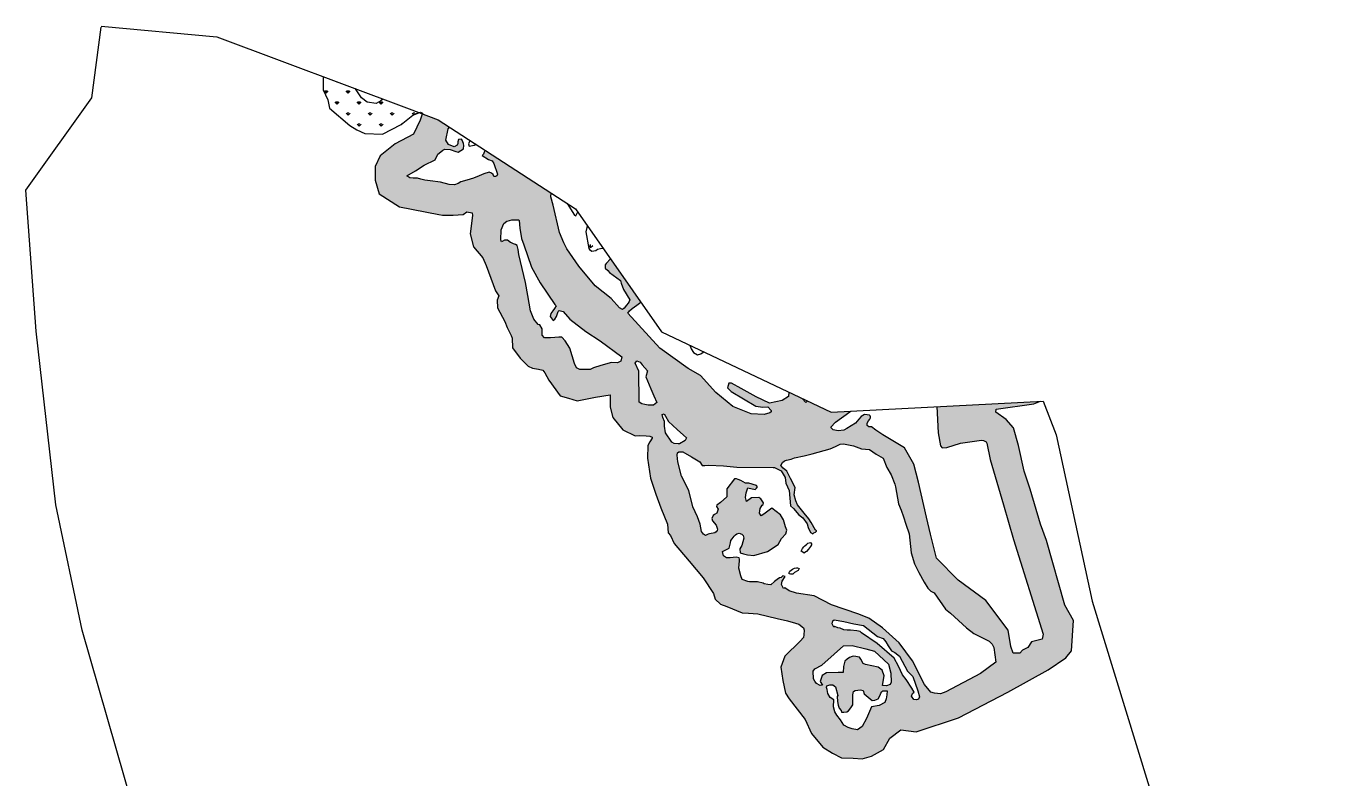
# Model space of a CAD drawing. Header units: metres. Extents: x 286358 to 288477, y 2008822 to 2012926.
# Drawn here: x 286358 to 288477, y 2011699 to 2012926 of the extents above; entities that cross this region are included whole.
import ezdxf

# ---------------------------------------------------------------- set-up
doc = ezdxf.new("R2010")
doc.units = ezdxf.units.M
doc.layers.add('MANGROOVE BUFFER ZONE', color=120, linetype='Continuous')
doc.layers.add('village', color=3, linetype='Continuous')

msp = doc.modelspace()

# ---------------------------------------------------------------- hatches: boundary and pattern name
at = {"layer": 'MANGROOVE BUFFER ZONE'}
h = msp.add_hatch(dxfattribs=at)
h.set_pattern_fill('GRASS', color=256)
h.paths.add_polyline_path([(286988.5, 2012780.7), (286999, 2012784.7), (286982.7, 2012790.8), (286940, 2012806.8), (286936.6, 2012803.9), (286928.7, 2012799.6), (286914.1, 2012801.7), (286905.1, 2012808.8), (286894.8, 2012823.8), (286842.3, 2012843.5), (286842.6, 2012821.8), (286850.2, 2012805.6), (286853, 2012792.2), (286885.8, 2012763.8), (286897.6, 2012756.8), (286910.4, 2012750.5), (286939.5, 2012749.9), (286969.4, 2012765.2)])
h = msp.add_hatch(dxfattribs=at)
h.set_pattern_fill('GRASS', color=256)
h.paths.add_polyline_path([(287285.6, 2012502.6), (287259.2, 2012534.5), (287239.4, 2012562.7), (287234.5, 2012572.9), (287227.6, 2012589.7), (287217.1, 2012633.8), (287213.7, 2012647.7), (287214, 2012653.8), (287106.7, 2012723.4), (287105, 2012720.5), (287103.8, 2012717.1), (287101.8, 2012714.9), (287111.9, 2012708.4), (287117.8, 2012706.5), (287120.9, 2012701.9), (287126.6, 2012684.5), (287125.6, 2012681.7), (287123.2, 2012680.7), (287120.8, 2012680.9), (287119.5, 2012683.7), (287117.1, 2012686), (287112.8, 2012687.5), (287104.3, 2012685.2), (287096.6, 2012681.9), (287087.6, 2012678), (287076.4, 2012674.9), (287066.9, 2012672.2), (287062.8, 2012669.3), (287056.7, 2012667.1), (287047.8, 2012667.6), (287034, 2012671.3), (287016.9, 2012673.9), (287008.2, 2012674.7), (287001.5, 2012676.4), (286996, 2012678.1), (286989.1, 2012678.2), (286983.6, 2012678.5), (286980.7, 2012680.8), (286979, 2012681.8), (286993.1, 2012690.1), (287007.4, 2012699.3), (287024.9, 2012707.6), (287029.3, 2012717.1), (287034.5, 2012720.8), (287037.6, 2012723.6), (287041, 2012725.2), (287049.5, 2012724.8), (287058.7, 2012721.3), (287062.4, 2012720.1), (287071.3, 2012725.7), (287071.5, 2012731.4), (287071, 2012734.3), (287070.2, 2012737.3), (287069.3, 2012739.7), (287068.2, 2012741.3), (287063, 2012741.2), (287062.1, 2012737), (287062, 2012734.5), (287061, 2012731.7), (287055.9, 2012729), (287047, 2012732.7), (287042.6, 2012739.8), (287046.1, 2012758.1), (287048.3, 2012761.3), (287030.1, 2012773), (287004.2, 2012782.7), (287000.6, 2012772.4), (286989.6, 2012749.9), (286959.8, 2012733.8), (286935.6, 2012714.4), (286927.5, 2012696.9), (286927.4, 2012674.6), (286934, 2012652.5), (286966.7, 2012631.5), (287030.8, 2012618.7), (287037, 2012617.6), (287054.5, 2012618), (287070.5, 2012619), (287076.7, 2012623.1), (287085.3, 2012621.8), (287086, 2012617.2), (287082.3, 2012587.5), (287087.6, 2012566.1), (287102.5, 2012548.5), (287107.9, 2012535.8), (287123.1, 2012494.4), (287128.6, 2012486.6), (287126.2, 2012479.1), (287126.8, 2012466.8), (287138.6, 2012444.3), (287142.5, 2012434.7), (287148.8, 2012421.6), (287150.4, 2012417.2), (287151.3, 2012401.5), (287163.8, 2012385), (287176.4, 2012371.8), (287183.8, 2012368.5), (287193.5, 2012366.9), (287200.6, 2012365.2), (287203.9, 2012360.7), (287210.4, 2012348.9), (287228.9, 2012323.5), (287242.4, 2012319.6), (287256.2, 2012315.2), (287286.3, 2012321.3), (287310.1, 2012325.3), (287310.4, 2012321.3), (287310.4, 2012304.8), (287314.4, 2012287.9), (287331, 2012267.9), (287350.9, 2012258.5), (287357.2, 2012258.8), (287368.9, 2012258.3), (287375.1, 2012257.9), (287378.8, 2012256.2), (287378.6, 2012254.6), (287375.1, 2012248.5), (287371.5, 2012242.3), (287370.8, 2012221.8), (287376, 2012189.5), (287384.7, 2012163.5), (287392.8, 2012141.1), (287403.6, 2012114.3), (287404.9, 2012100.5), (287408.5, 2012096.2), (287414.3, 2012083), (287438.8, 2012053.9), (287462, 2012027.1), (287478.6, 2012001.7), (287481.3, 2011992.3), (287490.1, 2011984.2), (287500.5, 2011980.2), (287525.4, 2011970.2), (287535.4, 2011969.6), (287551.1, 2011968.4), (287582.6, 2011960.6), (287599.1, 2011956.9), (287612.1, 2011953.1), (287617.9, 2011951.3), (287625.5, 2011945.6), (287626.2, 2011941.6), (287625.8, 2011934), (287625.4, 2011929.7), (287619.7, 2011923.9), (287594.7, 2011899.4), (287588.3, 2011881.5), (287591.5, 2011859.8), (287596, 2011839.2), (287601.7, 2011830), (287627.8, 2011796.5), (287638.5, 2011773.3), (287656.7, 2011750.9), (287672.6, 2011741.6), (287687.4, 2011733.9), (287706.4, 2011733), (287721, 2011732.4), (287736, 2011736.3), (287755.7, 2011747.4), (287765.9, 2011765.8), (287783.9, 2011779.3), (287809, 2011776.4), (287877.9, 2011799.1), (287958.1, 2011840.8), (288023.9, 2011877.3), (288052.7, 2011896.8), (288061.8, 2011908.1), (288065.1, 2011957.7), (288050.9, 2011982.6), (288021.1, 2012087.7), (288011.5, 2012114.3), (287994.4, 2012171.6), (287985, 2012201), (287975.8, 2012242.7), (287967.7, 2012271.5), (287955.4, 2012284.8), (287938.7, 2012297), (287939.2, 2012301.7), (288000.3, 2012310.4), (288011.6, 2012314.5), (287842.6, 2012305.6), (287844.7, 2012263), (287848.6, 2012242), (287851.4, 2012238.8), (287858.8, 2012239.1), (287881.3, 2012246.4), (287915.2, 2012251), (287918.6, 2012250.9), (287923.1, 2012248.4), (287923.9, 2012246.3), (287929.6, 2012220), (287951.3, 2012146.1), (287967.7, 2012089.3), (288015.7, 2011935), (288013.9, 2011927), (287996.7, 2011922.8), (287990.6, 2011913.5), (287982.2, 2011909), (287977.9, 2011904.4), (287973, 2011904.2), (287967.1, 2011904.2), (287963.2, 2011915.3), (287958.9, 2011942), (287922.3, 2011990.3), (287877.1, 2012023.1), (287842, 2012059.1), (287832, 2012098), (287825.9, 2012125.6), (287812.8, 2012182.7), (287804.9, 2012212), (287789.7, 2012238.7), (287754.7, 2012260), (287742.9, 2012267.4), (287736.1, 2012273.1), (287731.7, 2012272.8), (287728.8, 2012275.2), (287728.8, 2012278.9), (287731.3, 2012282.8), (287733.3, 2012285.2), (287734.6, 2012287.8), (287734.4, 2012289.3), (287734, 2012290.9), (287733, 2012291.7), (287729, 2012292.6), (287724.8, 2012292.8), (287719.4, 2012290), (287715.5, 2012285.6), (287710.1, 2012279), (287695.9, 2012270.4), (287691, 2012267.5), (287681.9, 2012266.4), (287673.5, 2012268), (287669.7, 2012272.3), (287677.3, 2012280.7), (287700.9, 2012297.2), (287703, 2012298.3), (287670.6, 2012296.6), (287632.3, 2012314.7), (287630.7, 2012314.1), (287628.9, 2012312.5), (287623.5, 2012318.9), (287601.1, 2012329.5), (287600.8, 2012322.4), (287590.6, 2012315.6), (287569.7, 2012311.7), (287547.9, 2012321.7), (287523.5, 2012335.5), (287507.8, 2012344), (287503.8, 2012344), (287501.6, 2012336.5), (287507.3, 2012330.6), (287547.6, 2012306.5), (287558.8, 2012305.1), (287567.3, 2012305.5), (287572.5, 2012299.7), (287572.3, 2012297.6), (287570.4, 2012295.6), (287561.4, 2012293.3), (287540.1, 2012294.3), (287510.3, 2012305.9), (287482.2, 2012329.1), (287457.2, 2012356.6), (287437.3, 2012367.9), (287391.3, 2012401.1), (287338.8, 2012457.9), (287341.6, 2012461.8), (287346.3, 2012465.7), (287353.9, 2012470.9), (287360.1, 2012476.1), (287310.7, 2012546.8), (287303.6, 2012539.1), (287302.1, 2012536.8), (287301.9, 2012531.2), (287306.2, 2012527.5), (287309.2, 2012524.3), (287327.2, 2012511.2), (287328.3, 2012506.7), (287331.9, 2012496.7), (287342.1, 2012479.6), (287341.3, 2012477), (287339.5, 2012474.2), (287336.9, 2012471.1), (287332.9, 2012466.5), (287330.3, 2012464.3), (287325.4, 2012466.7), (287311.9, 2012481.8)])
h.paths.add_polyline_path([(287233.8, 2012460.6), (287244.6, 2012448.4), (287270.8, 2012428), (287293.8, 2012412.8), (287329.2, 2012386.8), (287327.5, 2012379.8), (287322.1, 2012377.1), (287312.2, 2012377.7), (287295, 2012372.8), (287282.8, 2012369), (287277.6, 2012366.4), (287260.9, 2012366.6), (287255.6, 2012369.3), (287252.2, 2012376), (287244.5, 2012401.1), (287236.9, 2012413), (287231.4, 2012418.9), (287226.5, 2012418.9), (287220.2, 2012418.3), (287213.1, 2012417.9), (287203.3, 2012417.9), (287199.6, 2012422.2), (287199.6, 2012432.6), (287195.4, 2012438.9), (287192.8, 2012439.7), (287185.7, 2012448.4), (287180.3, 2012461.8), (287176.1, 2012487), (287172.4, 2012508.2), (287161.5, 2012553.9), (287160.4, 2012561.7), (287158.5, 2012568.4), (287155.8, 2012570.1), (287152.6, 2012570.9), (287148.2, 2012573), (287147.6, 2012573), (287143.1, 2012577), (287138.3, 2012577), (287134.4, 2012574.6), (287133.1, 2012574.1), (287132.2, 2012577.5), (287132.7, 2012593.9), (287136.9, 2012603.9), (287142.1, 2012607.7), (287146, 2012609.1), (287149.8, 2012609.9), (287157.2, 2012610.2), (287161.4, 2012610.2), (287162.2, 2012609.1), (287162.9, 2012596.6), (287165.7, 2012579.7), (287169.6, 2012569.6), (287182.2, 2012533), (287196.2, 2012507.6), (287219.8, 2012472.2), (287222.3, 2012470.3), (287219.7, 2012465.9), (287216.7, 2012461.9), (287213.8, 2012457.6), (287212.6, 2012452.9), (287217.6, 2012446.4), (287220.1, 2012448.2), (287222.7, 2012452.9), (287223.7, 2012455.9), (287225.6, 2012460.7), (287227.2, 2012462.2)], flags=16)
h.paths.add_polyline_path([(287353.6, 2012380.2), (287359.3, 2012378.3), (287362.4, 2012374.1), (287371, 2012364), (287368.1, 2012354.6), (287376.7, 2012334.8), (287381.4, 2012323.4), (287386.2, 2012312.6), (287381, 2012308.1), (287371.9, 2012308.3), (287366.6, 2012309.1), (287362, 2012310.6), (287357.2, 2012313.3), (287356.7, 2012363.4), (287351.2, 2012376.7)], flags=16)
h.paths.add_polyline_path([(287394.9, 2012292.8), (287398.1, 2012294.1), (287400.5, 2012290.4), (287405.5, 2012281.5), (287419.4, 2012268.8), (287429.7, 2012259.3), (287434.4, 2012255), (287432.4, 2012250.9), (287423.3, 2012245.3), (287421.1, 2012245.1), (287414.4, 2012245.9), (287410.6, 2012247.9), (287400.5, 2012263.3), (287398.9, 2012274.1), (287398.6, 2012281.7), (287395.9, 2012288.1)], flags=16)
h.paths.add_polyline_path([(287419.8, 2012230.5), (287422.1, 2012232), (287428.8, 2012232), (287442.6, 2012224), (287456.1, 2012216), (287460.1, 2012209.8), (287464.6, 2012209.8), (287470.7, 2012210.6), (287494.9, 2012209.5), (287516.4, 2012207.2), (287575.9, 2012206.9), (287578.1, 2012206.6), (287588.8, 2012201.2), (287595.6, 2012190.6), (287596.6, 2012181), (287601.9, 2012169.1), (287604.2, 2012144.2), (287608.9, 2012139.7), (287617.6, 2012129.8), (287624, 2012124.8), (287631.1, 2012114.7), (287633.1, 2012108.8), (287636.6, 2012100.6), (287640.2, 2012098.9), (287642.2, 2012100.3), (287644.7, 2012101.5), (287646.6, 2012102.9), (287646.7, 2012103.3), (287644.8, 2012104.7), (287637.7, 2012116.9), (287634.1, 2012123), (287626.3, 2012132.3), (287615.4, 2012145.9), (287612.7, 2012152.5), (287610.1, 2012162.1), (287611.4, 2012174), (287604.3, 2012188.8), (287598.1, 2012200.6), (287592, 2012205.5), (287588.5, 2012209.8), (287591, 2012214.6), (287594.4, 2012217.4), (287597.8, 2012218.5), (287605.3, 2012220.3), (287610.5, 2012222.4), (287626.4, 2012225.7), (287639.5, 2012229.1), (287668.8, 2012236.9), (287677.3, 2012240.9), (287685.1, 2012244.5), (287690.5, 2012245.3), (287706.7, 2012241.8), (287719.5, 2012237.3), (287732.8, 2012235.9), (287743.4, 2012228.4), (287755.2, 2012222), (287761.3, 2012206.8), (287768, 2012194.7), (287773.9, 2012179.3), (287774.9, 2012175.3), (287779.9, 2012147.4), (287784.3, 2012137.3), (287788.1, 2012126.2), (287792, 2012114.4), (287797.4, 2012098.5), (287800.9, 2012067.5), (287806.2, 2012049.9), (287813.4, 2012035.5), (287821.6, 2012019.8), (287827.8, 2012010.3), (287832.6, 2012005.3), (287837.9, 2012002.5), (287856.9, 2011976.2), (287864.7, 2011969.3), (287890.6, 2011945.8), (287902.6, 2011936.2), (287927.7, 2011923.6), (287932.7, 2011918.8), (287935.6, 2011913.5), (287938.7, 2011889.5), (287913.6, 2011870.9), (287857.1, 2011841.1), (287848.3, 2011838), (287838.8, 2011839.2), (287832.8, 2011840.6), (287822.5, 2011853.3), (287803, 2011891.8), (287781.1, 2011921.1), (287753.8, 2011945.4), (287731.9, 2011961.1), (287713.7, 2011968.6), (287671, 2011983.1), (287642.9, 2011997.5), (287614, 2012002.1), (287602.1, 2012006), (287594.9, 2012010.5), (287592.4, 2012009.6), (287589.3, 2012016.1), (287590.4, 2012021.3), (287595.2, 2012029), (287591.8, 2012030), (287588.9, 2012027.6), (287585.9, 2012026.9), (287582.4, 2012024.4), (287577.8, 2012020.9), (287571.9, 2012015.6), (287567, 2012016.2), (287560.9, 2012017.3), (287559.4, 2012018.4), (287550.3, 2012020.4), (287542.8, 2012020.6), (287537.3, 2012020.3), (287534.8, 2012021), (287525.5, 2012024.4), (287523, 2012030.4), (287520, 2012042.6), (287520.7, 2012054.5), (287520.9, 2012057.6), (287520.2, 2012059.5), (287515.7, 2012060.8), (287505.8, 2012059.7), (287499.9, 2012059.7), (287494.9, 2012062.6), (287493.4, 2012069.9), (287504.2, 2012075.4), (287506.3, 2012084.2), (287507.1, 2012088), (287509, 2012090.7), (287512.4, 2012095), (287514.4, 2012096.9), (287516.5, 2012098.4), (287520.6, 2012099.6), (287524.6, 2012098), (287526.8, 2012095.7), (287528, 2012091.6), (287524.6, 2012079.5), (287521.3, 2012074), (287522, 2012067.8), (287527.4, 2012066), (287533.8, 2012064.2), (287544.2, 2012063.2), (287566.6, 2012069.9), (287584.2, 2012081.5), (287589.2, 2012090.9), (287596.4, 2012098.4), (287597.9, 2012104.4), (287595.9, 2012110.2), (287592.4, 2012121.6), (287587.9, 2012129.5), (287580.6, 2012134.8), (287573.5, 2012140.6), (287560.6, 2012130.9), (287556.3, 2012127.9), (287553.6, 2012132.4), (287554.6, 2012140.1), (287557.8, 2012145.2), (287559.4, 2012146.4), (287559.8, 2012149.1), (287555.6, 2012155.5), (287552.5, 2012158), (287540.4, 2012157.3), (287532.3, 2012151.4), (287530.8, 2012158), (287531.6, 2012165.2), (287534.3, 2012173.8), (287546.6, 2012170.9), (287548.9, 2012173.1), (287550.3, 2012175), (287548.5, 2012177.6), (287535.9, 2012181.1), (287530.8, 2012181.4), (287523.4, 2012185.4), (287519, 2012186.9), (287516.1, 2012188), (287513, 2012188.1), (287500.5, 2012171.7), (287500.5, 2012159), (287490.1, 2012149.6), (287484.2, 2012145.6), (287483.6, 2012143.4), (287486, 2012138.7), (287483.8, 2012132.1), (287480, 2012130.4), (287477.9, 2012128.4), (287476, 2012123.9), (287477.2, 2012120.1), (287482.8, 2012113), (287485.2, 2012106), (287484.7, 2012104), (287482.8, 2012102.1), (287480.6, 2012100.4), (287472.3, 2012098.6), (287469.8, 2012097.9), (287465.8, 2012096.1), (287462.1, 2012098.1), (287458.9, 2012102.5), (287457, 2012114.4), (287452.3, 2012126.6), (287444.9, 2012142.9), (287438.6, 2012169.4), (287426.6, 2012192.4), (287420.4, 2012215.9), (287419.3, 2012227)], flags=16)
h.paths.add_polyline_path([(287625.6, 2012077.5), (287627.6, 2012078.9), (287630.5, 2012081.6), (287632.1, 2012083.3), (287636.9, 2012084.4), (287638.3, 2012082.6), (287638.5, 2012080.9), (287636.7, 2012077.9), (287633.5, 2012073.8), (287630, 2012069.9), (287626, 2012067), (287626, 2012067.9), (287621.3, 2012070.4), (287622.3, 2012072.7), (287623.7, 2012075)], flags=0)
h.paths.add_polyline_path([(287604.9, 2012039.7), (287607.3, 2012040.9), (287610.6, 2012043), (287613.9, 2012043.4), (287615.6, 2012043.3), (287618.2, 2012042), (287616.7, 2012039.2), (287610.6, 2012035.9), (287607.8, 2012033.2), (287603.9, 2012032.7), (287602, 2012033.4), (287601.9, 2012035.8), (287602.8, 2012037.6)], flags=0)
h.paths.add_polyline_path([(287672.8, 2011957.1), (287675, 2011958.6), (287690.7, 2011955.6), (287707.1, 2011952.2), (287723.1, 2011949.4), (287745.9, 2011931.7), (287755, 2011928.1), (287759.2, 2011922.6), (287763.2, 2011916.1), (287768.6, 2011908.3), (287773.9, 2011905.6), (287781.8, 2011899.5), (287794.9, 2011875), (287803.5, 2011866.4), (287811.6, 2011843), (287814.4, 2011833.1), (287812.6, 2011829.1), (287809.4, 2011828.3), (287805.2, 2011828.6), (287801.4, 2011834.3), (287802.6, 2011838.4), (287805.7, 2011840.7), (287801.7, 2011847.1), (287792.3, 2011861.5), (287786.4, 2011869.2), (287780.1, 2011883), (287773.1, 2011896.2), (287745.3, 2011919.9), (287719.5, 2011937.5), (287717.8, 2011939.8), (287712.2, 2011940.6), (287702, 2011941.8), (287696.4, 2011941.6), (287690.8, 2011942.1), (287684.9, 2011944.9), (287681, 2011945.6), (287676.1, 2011947.6), (287674.8, 2011946.5), (287672.1, 2011951.8)], flags=16)
h.paths.add_polyline_path([(287690.4, 2011916.2), (287704.6, 2011916.6), (287726.8, 2011911.3), (287740.7, 2011907.4), (287748.4, 2011900.5), (287763.5, 2011886.1), (287767.8, 2011871.5), (287768.3, 2011857.2), (287766.4, 2011853.5), (287760.6, 2011851.3), (287754.2, 2011851.7), (287756.7, 2011867.6), (287753.6, 2011876.6), (287746.7, 2011881.4), (287726.1, 2011885.6), (287722.4, 2011887.7), (287718.9, 2011894.6), (287716.5, 2011897.5), (287707.1, 2011899.3), (287704.6, 2011898.6), (287700.2, 2011897), (287696.3, 2011894.6), (287692.8, 2011891), (287690.2, 2011882.6), (287689.7, 2011872.6), (287681.9, 2011872.6), (287662.7, 2011872.3), (287655.4, 2011867.9), (287652.5, 2011858.2), (287656.1, 2011852.1), (287652.6, 2011851.7), (287646.3, 2011855.1), (287643.7, 2011858.9), (287641.8, 2011862.6), (287641.2, 2011875), (287643.7, 2011879), (287655, 2011884.9), (287675.2, 2011902.7)], flags=16)
h.paths.add_polyline_path([(287663.4, 2011850.9), (287668.1, 2011852.6), (287673, 2011852.6), (287677.2, 2011849.3), (287681.1, 2011835.5), (287680, 2011833.6), (287680.9, 2011825.8), (287681.7, 2011819.6), (287683.2, 2011814.8), (287686.4, 2011811), (287687.2, 2011808.3), (287691.1, 2011808.1), (287696.1, 2011808.6), (287698.5, 2011810.3), (287702.2, 2011815), (287705.6, 2011820.3), (287705.6, 2011836.2), (287706.6, 2011841.8), (287709.3, 2011843.5), (287718.1, 2011844.7), (287722.3, 2011843.5), (287724.2, 2011838.3), (287737.2, 2011827.4), (287741.4, 2011827.5), (287746.8, 2011830.1), (287750.1, 2011836), (287751.4, 2011839.3), (287752.8, 2011841.2), (287754.4, 2011843.1), (287761.7, 2011842.9), (287761.2, 2011836.2), (287760.2, 2011830.1), (287758, 2011824.1), (287748.3, 2011819), (287736.1, 2011817.1), (287727.9, 2011797.7), (287721, 2011784.7), (287713, 2011779.3), (287704.6, 2011780.9), (287698.2, 2011783.1), (287691, 2011787.2), (287685.5, 2011795.6), (287679.8, 2011803.1), (287676.1, 2011808.7), (287674, 2011817), (287674.7, 2011828.2), (287668.5, 2011832), (287665, 2011838.6), (287663.7, 2011845.3), (287662.5, 2011848.1)], flags=16)
h = msp.add_hatch(dxfattribs=at)
h.set_pattern_fill('GRASS', color=256)
h.paths.add_polyline_path([(287273.4, 2012600.1), (287272.1, 2012597.6), (287270.7, 2012590.8), (287275.3, 2012563.5), (287276.5, 2012561.8), (287280.6, 2012559.1), (287286.8, 2012560), (287289.5, 2012562.2), (287294.7, 2012563.6), (287298.7, 2012563.9)])
h = msp.add_hatch(dxfattribs=at)
h.set_pattern_fill('GRASS', color=256)
h.paths.add_polyline_path([(287462.4, 2012395.2), (287440, 2012405.9), (287442.4, 2012400.1), (287445.8, 2012394), (287452.3, 2012390.1), (287457.8, 2012391.7), (287461.6, 2012394.4)])

# ---------------------------------------------------------------- linework, layer by layer
at = {"color": 3}
msp.add_lwpolyline([(286481, 2012925.8), (286669.4, 2012908.4)], dxfattribs=at)
at = {"layer": 'MANGROOVE BUFFER ZONE', "flags": 128}
for points in [[(286842.3, 2012843.5), (286842.6, 2012821.8), (286850.2, 2012805.6), (286853, 2012792.2), (286885.8, 2012763.8), (286897.6, 2012756.8), (286910.4, 2012750.5), (286939.5, 2012749.9), (286969.4, 2012765.2), (286988.5, 2012780.7), (287001.2, 2012785.5), (287004.5, 2012783.7), (287000.6, 2012772.4), (286989.6, 2012749.9), (286959.8, 2012733.8), (286935.6, 2012714.4), (286927.5, 2012696.9), (286927.4, 2012674.6), (286934, 2012652.5), (286966.7, 2012631.5), (287030.8, 2012618.7), (287037, 2012617.6), (287054.5, 2012618), (287070.5, 2012619), (287076.7, 2012623.1), (287085.3, 2012621.8), (287086, 2012617.2), (287082.3, 2012587.5), (287087.6, 2012566.1), (287102.5, 2012548.5), (287107.9, 2012535.8), (287123.1, 2012494.4), (287128.6, 2012486.6), (287126.2, 2012479.1), (287126.8, 2012466.8), (287138.6, 2012444.3), (287142.5, 2012434.7), (287148.8, 2012421.6), (287150.4, 2012417.2), (287151.3, 2012401.5), (287163.8, 2012385), (287176.4, 2012371.8), (287183.8, 2012368.5), (287193.5, 2012366.9), (287200.6, 2012365.2), (287203.9, 2012360.7), (287210.4, 2012348.9), (287228.9, 2012323.5), (287242.4, 2012319.6), (287256.2, 2012315.2), (287286.3, 2012321.3), (287310.1, 2012325.3), (287310.4, 2012321.3), (287310.4, 2012304.8), (287314.4, 2012287.9), (287331, 2012267.9), (287350.9, 2012258.5), (287357.2, 2012258.8), (287368.9, 2012258.3), (287375.1, 2012257.9), (287378.8, 2012256.2), (287378.6, 2012254.6), (287375.1, 2012248.5), (287371.5, 2012242.3), (287370.8, 2012221.8), (287376, 2012189.5), (287384.7, 2012163.5), (287392.8, 2012141.1), (287403.6, 2012114.3), (287404.9, 2012100.5), (287408.5, 2012096.2), (287414.3, 2012083), (287438.8, 2012053.9), (287462, 2012027.1), (287478.6, 2012001.7), (287481.3, 2011992.3), (287490.1, 2011984.2), (287500.5, 2011980.2), (287525.4, 2011970.2), (287535.4, 2011969.6), (287551.1, 2011968.4), (287582.6, 2011960.6), (287599.1, 2011956.9), (287612.1, 2011953.1), (287617.9, 2011951.3), (287625.5, 2011945.6), (287626.2, 2011941.6), (287625.8, 2011934), (287625.4, 2011929.7), (287619.7, 2011923.9), (287594.7, 2011899.4), (287588.3, 2011881.5), (287591.5, 2011859.8), (287596, 2011839.2), (287601.7, 2011830), (287627.8, 2011796.5), (287638.5, 2011773.3), (287656.7, 2011750.9), (287672.6, 2011741.6), (287687.4, 2011733.9), (287706.4, 2011733), (287721, 2011732.4), (287736, 2011736.3), (287755.7, 2011747.4), (287765.9, 2011765.8), (287783.9, 2011779.3), (287809, 2011776.4), (287877.9, 2011799.1), (287958.1, 2011840.8), (288023.9, 2011877.3), (288052.7, 2011896.8), (288061.8, 2011908.1), (288065.1, 2011957.7), (288050.9, 2011982.6), (288021.1, 2012087.7), (288011.5, 2012114.3), (287994.4, 2012171.6), (287985, 2012201), (287975.8, 2012242.7), (287967.7, 2012271.5), (287955.4, 2012284.8), (287938.7, 2012297), (287939.2, 2012301.7), (288000.3, 2012310.4), (288011.6, 2012314.5)], [(286940, 2012806.8), (286936.6, 2012803.9), (286928.7, 2012799.6), (286914.1, 2012801.7), (286905.1, 2012808.8), (286895, 2012823.4), (286894.9, 2012823.7)], [(287106.7, 2012723.4), (287105, 2012720.5), (287103.8, 2012717.1), (287101.8, 2012714.9), (287111.9, 2012708.4), (287117.8, 2012706.5), (287120.9, 2012701.9), (287126.6, 2012684.5), (287125.6, 2012681.7), (287123.2, 2012680.7), (287120.8, 2012680.9), (287119.5, 2012683.7), (287117.1, 2012686), (287112.8, 2012687.5), (287104.3, 2012685.2), (287096.6, 2012681.9), (287087.6, 2012678), (287076.4, 2012674.9), (287066.9, 2012672.2), (287062.8, 2012669.3), (287056.7, 2012667.1), (287047.8, 2012667.6), (287034, 2012671.3), (287016.9, 2012673.9), (287008.2, 2012674.7), (287001.5, 2012676.4), (286996, 2012678.1), (286989.1, 2012678.2), (286983.6, 2012678.5), (286980.7, 2012680.8), (286979, 2012681.8), (286993.1, 2012690.1), (287007.4, 2012699.3), (287024.9, 2012707.6), (287029.3, 2012717.1), (287034.5, 2012720.8), (287037.6, 2012723.6), (287041, 2012725.2), (287049.5, 2012724.8), (287058.7, 2012721.3), (287062.4, 2012720.1), (287071.3, 2012725.7), (287071.5, 2012731.4), (287071, 2012734.3), (287070.2, 2012737.3), (287069.3, 2012739.7), (287068.2, 2012741.3), (287063, 2012741.2), (287062.1, 2012737), (287062, 2012734.5), (287061, 2012731.7), (287055.9, 2012729), (287047, 2012732.7), (287042.6, 2012739.8), (287046.1, 2012758.1), (287048.3, 2012761.3)], [(287082.3, 2012739.2), (287080.9, 2012737.8), (287079.5, 2012733.9), (287080.5, 2012730.3), (287088.8, 2012731.9), (287091.2, 2012733.4)], [(287310.7, 2012546.8), (287303.6, 2012539.1), (287302.1, 2012536.8), (287301.9, 2012531.2), (287306.2, 2012527.5), (287309.2, 2012524.3), (287327.2, 2012511.2), (287328.3, 2012506.7), (287331.9, 2012496.7), (287342.1, 2012479.6), (287341.3, 2012477), (287339.5, 2012474.2), (287336.9, 2012471.1), (287332.9, 2012466.5), (287330.3, 2012464.3), (287325.4, 2012466.7), (287311.9, 2012481.8), (287285.6, 2012502.6), (287259.2, 2012534.5), (287239.4, 2012562.7), (287234.5, 2012572.9), (287227.6, 2012589.7), (287217.1, 2012633.8), (287213.7, 2012647.7), (287214, 2012653.8)], [(287240.3, 2012636.8), (287251.9, 2012618), (287254.5, 2012616.7), (287257.3, 2012623.1)], [(287273.4, 2012600.1), (287272.1, 2012597.6), (287270.7, 2012590.8), (287275.3, 2012563.5), (287276.5, 2012561.8), (287280.6, 2012559.1), (287286.8, 2012560), (287289.5, 2012562.2), (287294.7, 2012563.6), (287298.7, 2012563.9)], [(287601.1, 2012329.5), (287600.8, 2012322.4), (287590.6, 2012315.6), (287569.7, 2012311.7), (287547.9, 2012321.7), (287523.5, 2012335.5), (287507.8, 2012344), (287503.8, 2012344), (287501.6, 2012336.5), (287507.3, 2012330.6), (287547.6, 2012306.5), (287558.8, 2012305.1), (287567.3, 2012305.5), (287572.5, 2012299.7), (287572.3, 2012297.6), (287570.4, 2012295.6), (287561.4, 2012293.3), (287540.1, 2012294.3), (287510.3, 2012305.9), (287482.2, 2012329.1), (287457.2, 2012356.6), (287437.3, 2012367.9), (287391.3, 2012401.1), (287338.8, 2012457.9), (287341.6, 2012461.8), (287346.3, 2012465.7), (287353.9, 2012470.9), (287360.1, 2012476.1)], [(287440, 2012405.9), (287442.4, 2012400.1), (287445.8, 2012394), (287452.3, 2012390.1), (287457.8, 2012391.7), (287461.6, 2012394.4), (287462.4, 2012395.2)], [(287632.3, 2012314.7), (287630.7, 2012314.1), (287628.9, 2012312.5), (287623.6, 2012318.8), (287623.6, 2012318.9)], [(287842.6, 2012306.3), (287844.7, 2012263), (287848.6, 2012242), (287851.4, 2012238.8), (287858.8, 2012239.1), (287881.3, 2012246.4), (287915.2, 2012251), (287918.6, 2012250.9), (287923.1, 2012248.4), (287923.9, 2012246.3), (287929.6, 2012220), (287951.3, 2012146.1), (287967.7, 2012089.3), (288015.7, 2011935), (288013.9, 2011927), (287996.7, 2011922.8), (287990.6, 2011913.5), (287982.2, 2011909), (287977.9, 2011904.4), (287973, 2011904.2), (287967.1, 2011904.2), (287963.2, 2011915.3), (287958.9, 2011942), (287922.3, 2011990.3), (287877.1, 2012023.1), (287842, 2012059.1), (287832, 2012098), (287825.9, 2012125.6), (287812.8, 2012182.7), (287804.9, 2012212), (287789.7, 2012238.7), (287754.7, 2012260), (287742.9, 2012267.4), (287736.1, 2012273.1), (287731.7, 2012272.8), (287728.8, 2012275.2), (287728.8, 2012278.9), (287731.3, 2012282.8), (287733.3, 2012285.2), (287734.6, 2012287.8), (287734.4, 2012289.3), (287734, 2012290.9), (287733, 2012291.7), (287729, 2012292.6), (287724.8, 2012292.8), (287719.4, 2012290), (287715.5, 2012285.6), (287710.1, 2012279), (287695.9, 2012270.4), (287691, 2012267.5), (287681.9, 2012266.4), (287673.5, 2012268), (287670.5, 2012271.4), (287669.7, 2012272.3), (287677.3, 2012280.7), (287700.9, 2012297.2), (287703, 2012298.3)]]:
    msp.add_lwpolyline(points, dxfattribs=at)
for points in [[(287322.1, 2012377.1), (287312.2, 2012377.7), (287295, 2012372.8), (287282.8, 2012369), (287277.6, 2012366.4), (287260.9, 2012366.6), (287255.6, 2012369.3), (287252.2, 2012376), (287244.5, 2012401.1), (287236.9, 2012413), (287231.4, 2012418.9), (287226.5, 2012418.9), (287220.2, 2012418.3), (287213.1, 2012417.9), (287203.3, 2012417.9), (287199.6, 2012422.2), (287199.6, 2012432.6), (287195.4, 2012438.9), (287192.8, 2012439.7), (287185.7, 2012448.4), (287180.3, 2012461.8), (287176.1, 2012487), (287172.4, 2012508.2), (287161.5, 2012553.9), (287160.4, 2012561.7), (287158.5, 2012568.4), (287155.8, 2012570.1), (287152.6, 2012570.9), (287148.2, 2012573), (287147.6, 2012573), (287143.1, 2012577), (287138.3, 2012577), (287134.4, 2012574.6), (287133.1, 2012574.1), (287132.2, 2012577.5), (287132.7, 2012593.9), (287136.9, 2012603.9), (287142.1, 2012607.7), (287146, 2012609.1), (287149.8, 2012609.9), (287157.2, 2012610.2), (287161.4, 2012610.2), (287162.2, 2012609.1), (287162.9, 2012596.6), (287165.7, 2012579.7), (287169.6, 2012569.6), (287182.2, 2012533), (287196.2, 2012507.6), (287219.8, 2012472.2), (287222.3, 2012470.3), (287219.7, 2012465.9), (287216.7, 2012461.9), (287213.8, 2012457.6), (287212.6, 2012452.9), (287217.6, 2012446.4), (287220.1, 2012448.2), (287222.7, 2012452.9), (287223.7, 2012455.9), (287225.6, 2012460.7), (287227.2, 2012462.2), (287233.8, 2012460.6), (287244.6, 2012448.4), (287270.8, 2012428), (287293.8, 2012412.8), (287329.2, 2012386.8), (287327.5, 2012379.8)], [(287356.7, 2012363.4), (287351.2, 2012376.7), (287353.6, 2012380.2), (287359.3, 2012378.3), (287362.4, 2012374.1), (287371, 2012364), (287368.1, 2012354.6), (287376.7, 2012334.8), (287381.4, 2012323.4), (287386.2, 2012312.6), (287381, 2012308.1), (287371.9, 2012308.3), (287366.6, 2012309.1), (287362, 2012310.6), (287357.2, 2012313.3)], [(287394.9, 2012292.8), (287398.1, 2012294.1), (287400.5, 2012290.4), (287405.5, 2012281.5), (287419.4, 2012268.8), (287429.7, 2012259.3), (287434.4, 2012255), (287432.4, 2012250.9), (287423.3, 2012245.3), (287421.1, 2012245.1), (287414.4, 2012245.9), (287410.6, 2012247.9), (287400.5, 2012263.3), (287398.9, 2012274.1), (287398.6, 2012281.7), (287395.9, 2012288.1)], [(287419.8, 2012230.5), (287422.1, 2012232), (287428.8, 2012232), (287442.6, 2012224), (287456.1, 2012216), (287460.1, 2012209.8), (287464.6, 2012209.8), (287470.7, 2012210.6), (287494.9, 2012209.5), (287516.4, 2012207.2), (287575.9, 2012206.9), (287578.1, 2012206.6), (287588.8, 2012201.2), (287595.6, 2012190.6), (287596.6, 2012181), (287601.9, 2012169.1), (287604.2, 2012144.2), (287608.9, 2012139.7), (287617.6, 2012129.8), (287624, 2012124.8), (287631.1, 2012114.7), (287633.1, 2012108.8), (287636.6, 2012100.6), (287640.2, 2012098.9), (287642.2, 2012100.3), (287644.7, 2012101.5), (287646.6, 2012102.9), (287646.7, 2012103.3), (287644.8, 2012104.7), (287637.7, 2012116.9), (287634.1, 2012123), (287626.3, 2012132.3), (287615.4, 2012145.9), (287612.7, 2012152.5), (287610.1, 2012162.1), (287611.4, 2012174), (287604.3, 2012188.8), (287598.1, 2012200.6), (287592, 2012205.5), (287588.5, 2012209.8), (287591, 2012214.6), (287594.4, 2012217.4), (287597.8, 2012218.5), (287605.3, 2012220.3), (287610.5, 2012222.4), (287626.4, 2012225.7), (287639.5, 2012229.1), (287668.8, 2012236.9), (287677.3, 2012240.9), (287685.1, 2012244.5), (287690.5, 2012245.3), (287706.7, 2012241.8), (287719.5, 2012237.3), (287732.8, 2012235.9), (287743.4, 2012228.4), (287755.2, 2012222), (287761.3, 2012206.8), (287768, 2012194.7), (287773.9, 2012179.3), (287774.9, 2012175.3), (287779.9, 2012147.4), (287784.3, 2012137.3), (287788.1, 2012126.2), (287792, 2012114.4), (287797.4, 2012098.5), (287800.9, 2012067.5), (287806.2, 2012049.9), (287813.4, 2012035.5), (287821.6, 2012019.8), (287827.8, 2012010.3), (287832.6, 2012005.3), (287837.9, 2012002.5), (287856.9, 2011976.2), (287864.7, 2011969.3), (287890.6, 2011945.8), (287902.6, 2011936.2), (287927.7, 2011923.6), (287932.7, 2011918.8), (287935.6, 2011913.5), (287938.7, 2011889.5), (287913.6, 2011870.9), (287857.1, 2011841.1), (287848.3, 2011838), (287838.8, 2011839.2), (287832.8, 2011840.6), (287822.5, 2011853.3), (287803, 2011891.8), (287781.1, 2011921.1), (287753.8, 2011945.4), (287731.9, 2011961.1), (287713.7, 2011968.6), (287671, 2011983.1), (287642.9, 2011997.5), (287614, 2012002.1), (287602.1, 2012006), (287594.9, 2012010.5), (287592.4, 2012009.6), (287589.3, 2012016.1), (287590.4, 2012021.3), (287595.2, 2012029), (287591.8, 2012030), (287588.9, 2012027.6), (287585.9, 2012026.9), (287582.4, 2012024.4), (287577.8, 2012020.9), (287571.9, 2012015.6), (287567, 2012016.2), (287560.9, 2012017.3), (287559.4, 2012018.4), (287550.3, 2012020.4), (287542.8, 2012020.6), (287537.3, 2012020.3), (287534.8, 2012021), (287525.5, 2012024.4), (287523, 2012030.4), (287520, 2012042.6), (287520.7, 2012054.5), (287520.9, 2012057.6), (287520.2, 2012059.5), (287515.7, 2012060.8), (287505.8, 2012059.7), (287499.9, 2012059.7), (287494.9, 2012062.6), (287493.4, 2012069.9), (287504.2, 2012075.4), (287506.3, 2012084.2), (287507.1, 2012088), (287509, 2012090.7), (287512.4, 2012095), (287514.4, 2012096.9), (287516.5, 2012098.4), (287520.6, 2012099.6), (287524.6, 2012098), (287526.8, 2012095.7), (287528, 2012091.6), (287524.6, 2012079.5), (287521.3, 2012074), (287522, 2012067.8), (287527.4, 2012066), (287533.8, 2012064.2), (287544.2, 2012063.2), (287566.6, 2012069.9), (287584.2, 2012081.5), (287589.2, 2012090.9), (287596.4, 2012098.4), (287597.9, 2012104.4), (287595.9, 2012110.2), (287592.4, 2012121.6), (287587.9, 2012129.5), (287580.6, 2012134.8), (287573.5, 2012140.6), (287560.6, 2012130.9), (287556.3, 2012127.9), (287553.6, 2012132.4), (287554.6, 2012140.1), (287557.8, 2012145.2), (287559.4, 2012146.4), (287559.8, 2012149.1), (287555.6, 2012155.5), (287552.5, 2012158), (287540.4, 2012157.3), (287532.3, 2012151.4), (287530.8, 2012158), (287531.6, 2012165.2), (287534.3, 2012173.8), (287546.6, 2012170.9), (287548.9, 2012173.1), (287550.3, 2012175), (287548.5, 2012177.6), (287535.9, 2012181.1), (287530.8, 2012181.4), (287523.4, 2012185.4), (287519, 2012186.9), (287516.1, 2012188), (287513, 2012188.1), (287500.5, 2012171.7), (287500.5, 2012159), (287490.1, 2012149.6), (287484.2, 2012145.6), (287483.6, 2012143.4), (287486, 2012138.7), (287483.8, 2012132.1), (287480, 2012130.4), (287477.9, 2012128.4), (287476, 2012123.9), (287477.2, 2012120.1), (287482.8, 2012113), (287485.2, 2012106), (287484.7, 2012104), (287482.8, 2012102.1), (287480.6, 2012100.4), (287472.3, 2012098.6), (287469.8, 2012097.9), (287465.8, 2012096.1), (287462.1, 2012098.1), (287458.9, 2012102.5), (287457, 2012114.4), (287452.3, 2012126.6), (287444.9, 2012142.9), (287438.6, 2012169.4), (287426.6, 2012192.4), (287420.4, 2012215.9), (287419.3, 2012227)], [(287625.6, 2012077.5), (287627.6, 2012078.9), (287630.5, 2012081.6), (287632.1, 2012083.3), (287636.9, 2012084.4), (287638.3, 2012082.6), (287638.5, 2012080.9), (287636.7, 2012077.9), (287633.5, 2012073.8), (287630, 2012069.9), (287626, 2012067), (287626, 2012067.9), (287621.3, 2012070.4), (287622.3, 2012072.7), (287623.7, 2012075)], [(287604.9, 2012039.7), (287607.3, 2012040.9), (287610.6, 2012043), (287613.9, 2012043.4), (287615.6, 2012043.3), (287618.2, 2012042), (287616.7, 2012039.2), (287610.6, 2012035.9), (287607.8, 2012033.2), (287603.9, 2012032.7), (287602, 2012033.4), (287601.9, 2012035.8), (287602.8, 2012037.6)], [(287672.8, 2011957.1), (287675, 2011958.6), (287690.7, 2011955.6), (287707.1, 2011952.2), (287723.1, 2011949.4), (287745.9, 2011931.7), (287755, 2011928.1), (287759.2, 2011922.6), (287763.2, 2011916.1), (287768.6, 2011908.3), (287773.9, 2011905.6), (287781.8, 2011899.5), (287794.9, 2011875), (287803.5, 2011866.4), (287811.6, 2011843), (287814.4, 2011833.1), (287812.6, 2011829.1), (287809.4, 2011828.3), (287805.2, 2011828.6), (287801.4, 2011834.3), (287802.6, 2011838.4), (287805.7, 2011840.7), (287801.7, 2011847.1), (287792.3, 2011861.5), (287786.4, 2011869.2), (287780.1, 2011883), (287773.1, 2011896.2), (287745.3, 2011919.9), (287719.5, 2011937.5), (287717.8, 2011939.8), (287712.2, 2011940.6), (287702, 2011941.8), (287696.4, 2011941.6), (287690.8, 2011942.1), (287684.9, 2011944.9), (287681, 2011945.6), (287676.1, 2011947.6), (287674.8, 2011946.5), (287672.1, 2011951.8)], [(287690.4, 2011916.2), (287704.6, 2011916.6), (287726.8, 2011911.3), (287740.7, 2011907.4), (287748.4, 2011900.5), (287763.5, 2011886.1), (287767.8, 2011871.5), (287768.3, 2011857.2), (287766.4, 2011853.5), (287760.6, 2011851.3), (287754.2, 2011851.7), (287756.7, 2011867.6), (287753.6, 2011876.6), (287746.7, 2011881.4), (287726.1, 2011885.6), (287722.4, 2011887.7), (287718.9, 2011894.6), (287716.5, 2011897.5), (287707.1, 2011899.3), (287704.6, 2011898.6), (287700.2, 2011897), (287696.3, 2011894.6), (287692.8, 2011891), (287690.2, 2011882.6), (287689.7, 2011872.6), (287681.9, 2011872.6), (287662.7, 2011872.3), (287655.4, 2011867.9), (287652.5, 2011858.2), (287656.1, 2011852.1), (287652.6, 2011851.7), (287646.3, 2011855.1), (287643.7, 2011858.9), (287641.8, 2011862.6), (287641.2, 2011875), (287643.7, 2011879), (287655, 2011884.9), (287675.2, 2011902.7)], [(287663.4, 2011850.9), (287668.1, 2011852.6), (287673, 2011852.6), (287677.2, 2011849.3), (287681.1, 2011835.5), (287680, 2011833.6), (287680.9, 2011825.8), (287681.7, 2011819.6), (287683.2, 2011814.8), (287686.4, 2011811), (287687.2, 2011808.3), (287691.1, 2011808.1), (287696.1, 2011808.6), (287698.5, 2011810.3), (287702.2, 2011815), (287705.6, 2011820.3), (287705.6, 2011836.2), (287706.6, 2011841.8), (287709.3, 2011843.5), (287718.1, 2011844.7), (287722.3, 2011843.5), (287724.2, 2011838.3), (287737.2, 2011827.4), (287741.4, 2011827.5), (287746.8, 2011830.1), (287750.1, 2011836), (287751.4, 2011839.3), (287752.8, 2011841.2), (287754.4, 2011843.1), (287761.7, 2011842.9), (287761.2, 2011836.2), (287760.2, 2011830.1), (287758, 2011824.1), (287748.3, 2011819), (287736.1, 2011817.1), (287727.9, 2011797.7), (287721, 2011784.7), (287713, 2011779.3), (287704.6, 2011780.9), (287698.2, 2011783.1), (287691, 2011787.2), (287685.5, 2011795.6), (287679.8, 2011803.1), (287676.1, 2011808.7), (287674, 2011817), (287674.7, 2011828.2), (287668.5, 2011832), (287665, 2011838.6), (287663.7, 2011845.3), (287662.5, 2011848.1)]]:
    msp.add_lwpolyline(points, close=True, dxfattribs=at)
at = {"layer": 'village', "color": 3}
for points in [[(287009.1, 2009878.9, 0), (286797.7, 2010696.2, 0), (286716.8, 2011043.2, 0), (286638, 2011319.1, 0), (286601.4, 2011414.8, 0), (286449.7, 2011941.9, 0), (286407.1, 2012146.1, 0), (286374.9, 2012428.9, 0), (286358.3, 2012658.4, 0), (286465.8, 2012808.8, 0), (286480.8, 2012924.2, 0)], [(286669.4, 2012908.4, 0), (286982.7, 2012790.8, 0), (287030.1, 2012773, 0), (287253.9, 2012628, 0), (287394, 2012427.6, 0), (287670.6, 2012296.6, 0), (288015.8, 2012314.7, 0), (288036.9, 2012259.8, 0), (288095.6, 2011989, 0), (288260.4, 2011452.9, 0), (288171.7, 2011193.6, 0), (288266.3, 2011097.5, 0), (288340.7, 2011031.3, 0), (288476.6, 2010899.3, 0)]]:
    msp.add_polyline3d(points, dxfattribs=at)

doc.saveas('drawing.dxf')
